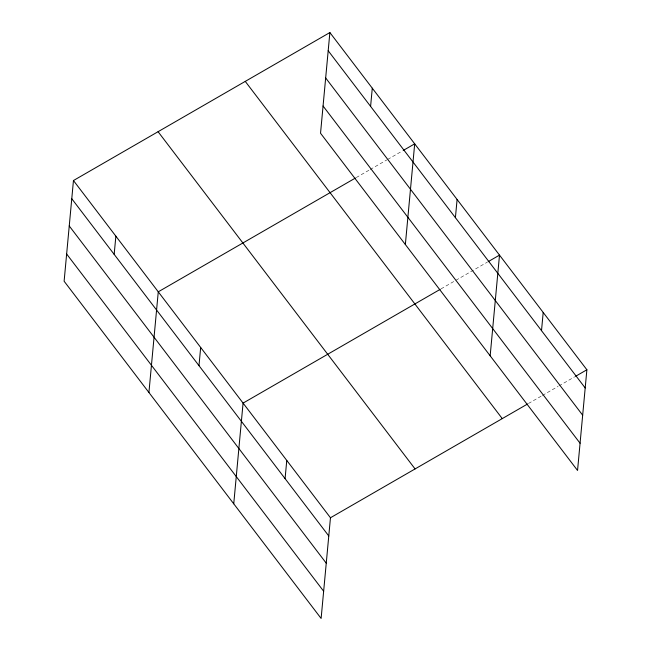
<?xml version="1.0" encoding="UTF-8"?>
<svg xmlns="http://www.w3.org/2000/svg" width="651" height="651" viewBox="0 0 651 651"><rect width="100%" height="100%" fill="white"/><g stroke="black" fill="none" stroke-linecap="round" stroke-linejoin="round"><path stroke-width="0.49" stroke-dasharray="3.25 2.44" d="M356.243 177.568L369.329 170.017M370.199 169.512L386.775 159.943M387.646 159.446L402.481 150.886M441.053 288.857L455.016 280.801M455.887 280.296L487.29 262.166M528.433 403.514L541.526 395.963M542.397 395.458L558.094 386.393M558.973 385.888L574.67 376.831"/><path stroke-width="0.98" d="M73.457 180.539L64.115 281.224L321.122 618.45L330.464 517.765L73.457 180.539L329.878 32.55L586.885 369.776L577.543 470.461L320.536 133.235L329.878 32.55M114.169 254.37L115.862 236.175M148.924 392.504L158.266 291.819L355.373 178.073M198.986 365.659L200.671 347.463M233.742 503.793L243.075 403.107L440.182 289.353M285.081 478.631L286.765 460.436M370.598 106.39L372.282 88.194M405.353 244.524L414.695 143.838L403.351 150.381M455.407 217.67L457.1 199.475M490.162 355.804L499.504 255.119L488.16 261.669M541.51 330.643L543.194 312.447M330.464 517.765L527.562 404.011M575.541 376.327L586.885 369.776M328.194 50.745L585.2 387.972M325.671 77.965L582.669 415.192M323.067 106.015L580.074 443.241M245.256 81.383L502.263 418.617M158.079 131.697L415.078 468.932M71.765 198.726L328.771 535.96M69.242 225.954L326.249 563.18M66.638 253.996L323.645 591.23"/></g></svg>
